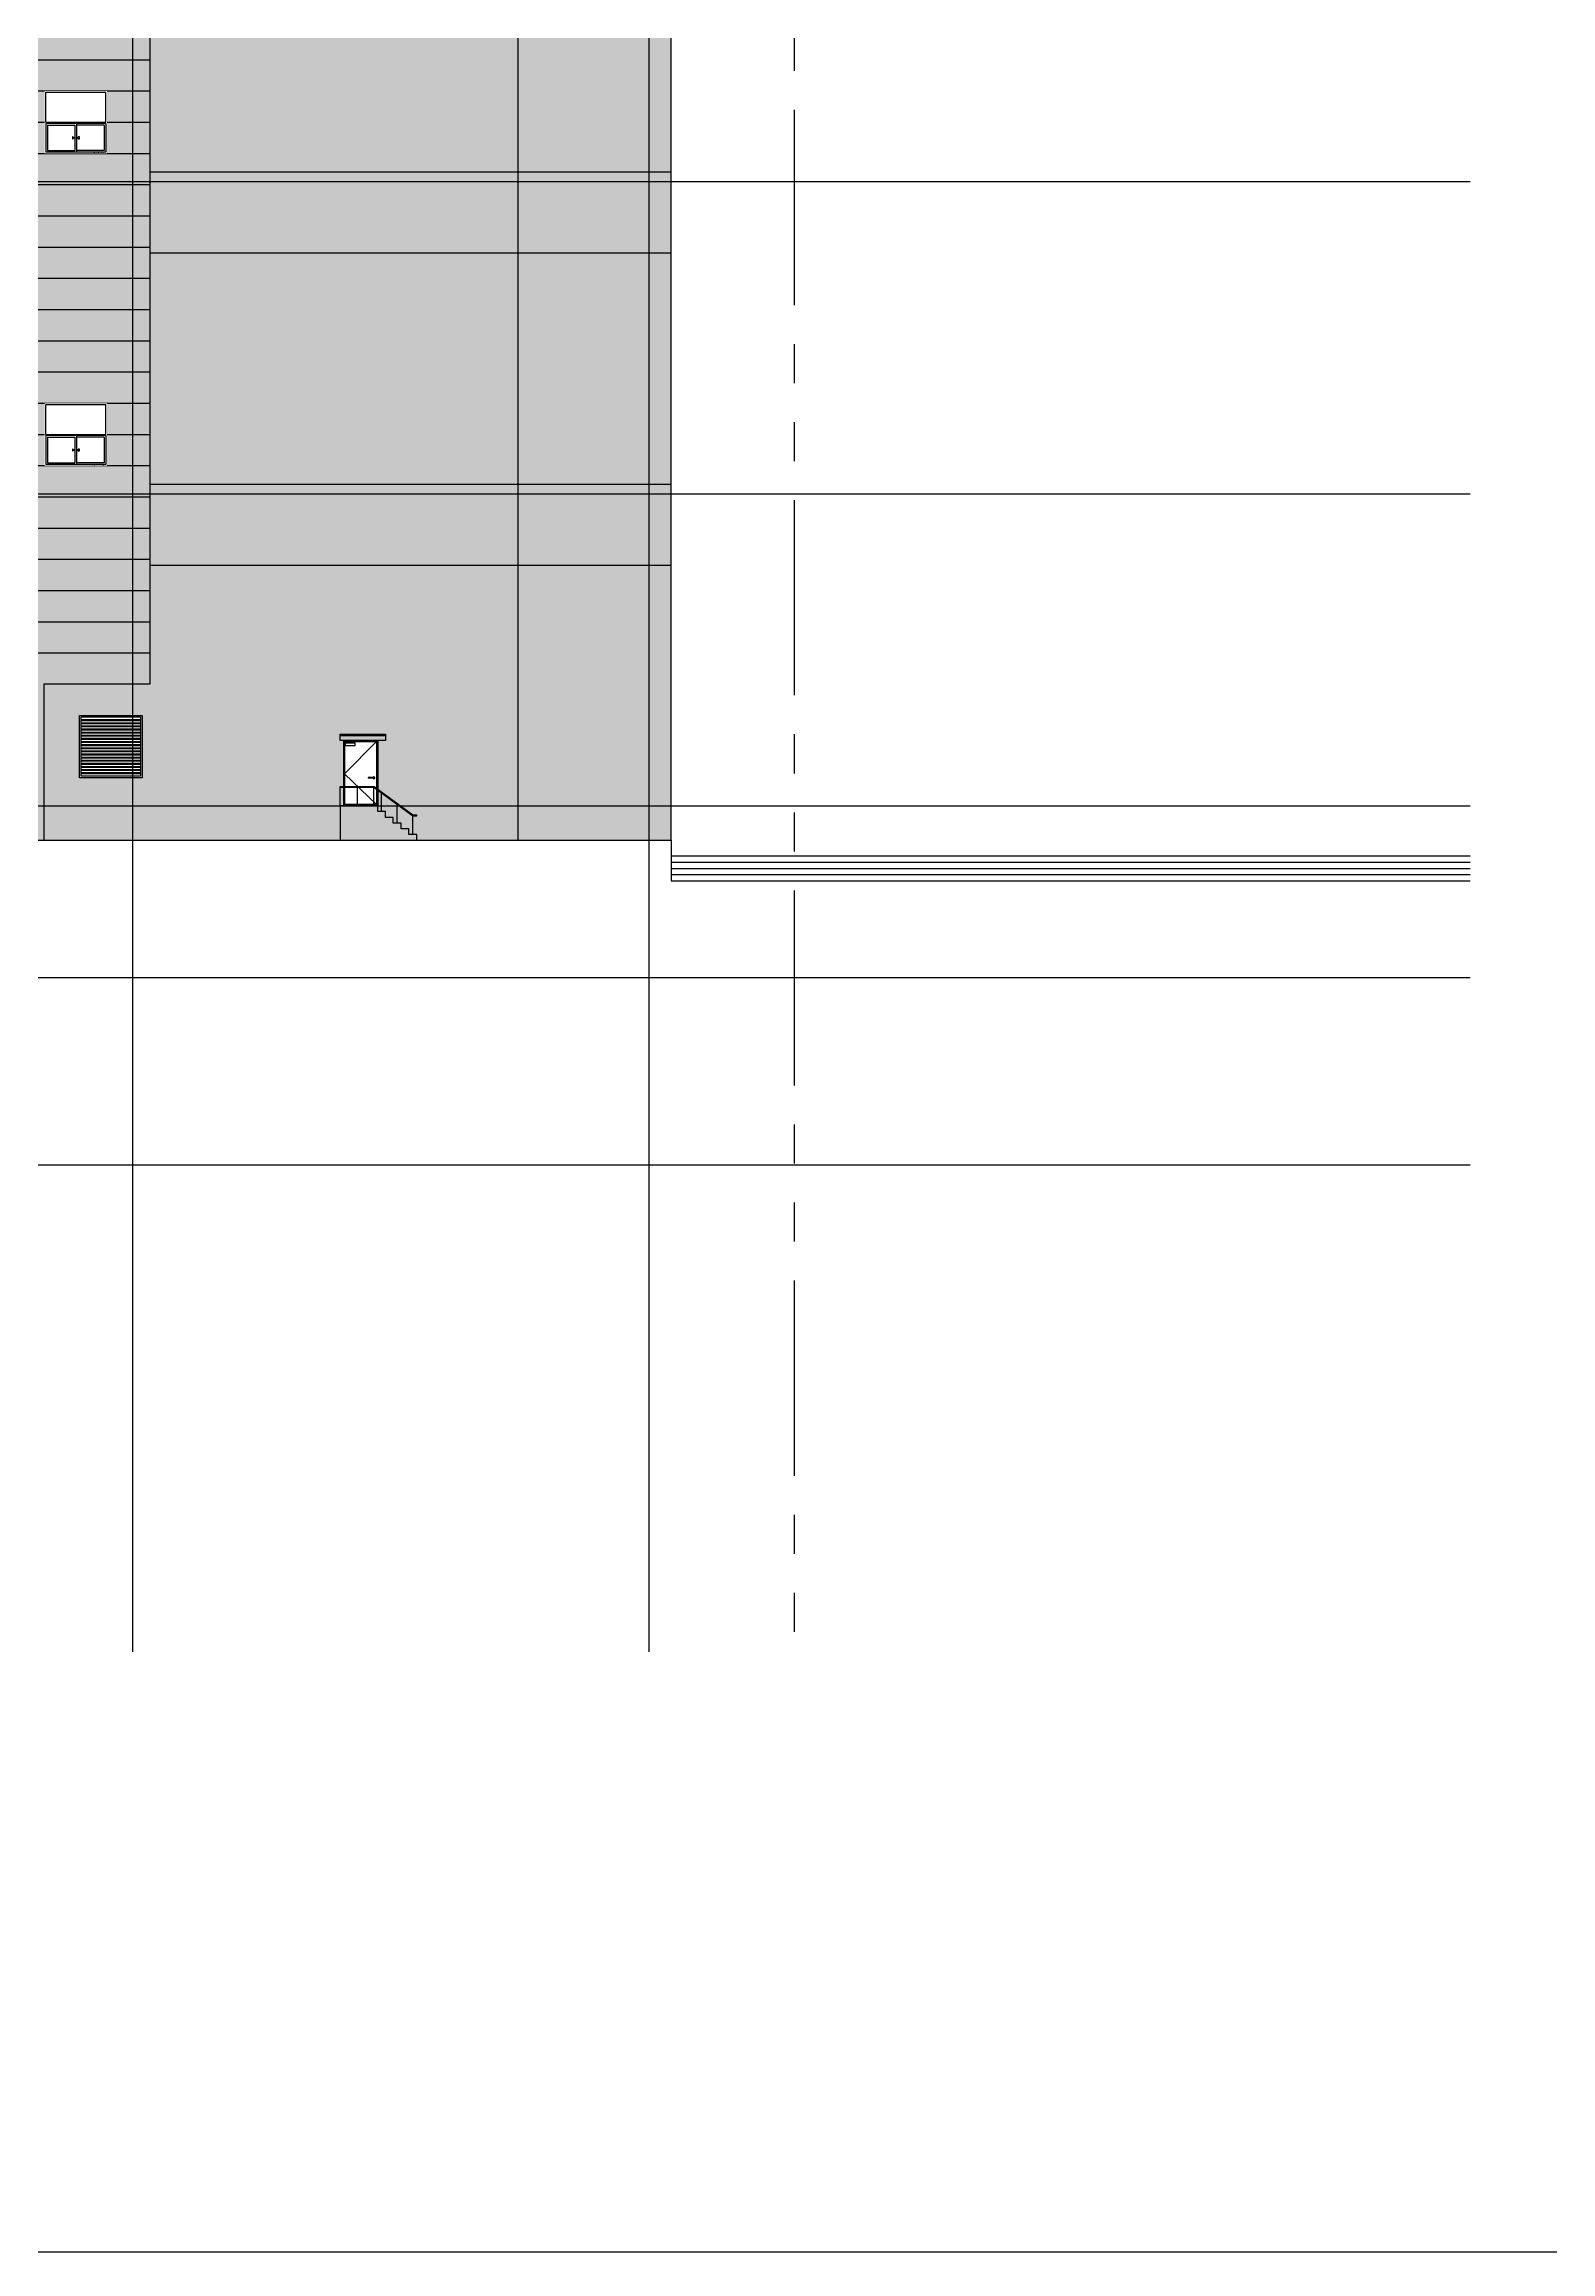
# Model space of a CAD drawing. Header units: millimetres. Extents: x 37653813 to 38677796, y 586285 to 874285.
# Drawn here: x 38305729 to 38354007, y 730327 to 801042 of the extents above; entities that cross this region are included whole.
import ezdxf

# ---------------------------------------------------------------- set-up
doc = ezdxf.new("R2010")
doc.units = ezdxf.units.MM
doc.header["$LTSCALE"] = 1000
doc.header["$MEASUREMENT"] = 0
for name, pattern in [('-HID', [2.5, 1.5, -1]), ('CEN', [62, 60, -1, 0, -1]), ('PHANTOM2', [1.25, 0.625, -0.125, 0.125, -0.125, 0.125, -0.125])]:
    doc.linetypes.add(name, pattern=pattern)
doc.layers.get('0').update_dxf_attribs({"linetype": 'CONTINUOUS'})
doc.layers.get('Defpoints').update_dxf_attribs({"color": 161, "linetype": 'CONTINUOUS'})
for name, color, linetype in [('cen', 1, 'CONTINUOUS'), ('center(창호)', 1, 'CEN'), ('CON', 2, 'CONTINUOUS'), ('DOOR', 4, 'CONTINUOUS'), ('DOOR-ELE', 252, 'CONTINUOUS'), ('ELE-1', 2, 'CONTINUOUS'), ('ELE-2', 3, 'CONTINUOUS'), ('ELE2', 3, 'CONTINUOUS'), ('ELE9', 9, 'CONTINUOUS'), ('HAT-253', 253, 'CONTINUOUS'), ('OPEN', 1, '-HID'), ('STAIR', 4, 'CONTINUOUS'), ('WID', 4, 'CONTINUOUS'), ('WIN-G', 252, 'CONTINUOUS'), ('WIPEOUT', 7, 'CONTINUOUS'), ('대지경계선', 4, 'PHANTOM2'), ('먹-(배면캐노피)', 10, 'CONTINUOUS'), ('먹-적색 14', 14, 'CONTINUOUS'), ('먹-회색 252', 252, 'CONTINUOUS'), ('먹-흰색 255', 255, 'CONTINUOUS')]:
    doc.layers.add(name, color=color, linetype=linetype)
doc.styles.add('나눔바른고딕', font='NanumBarunGothic.ttf')

# ---------------------------------------------------------------- blocks, each defined once
blk = doc.blocks.new('A$C796d04ea')
blk.add_wipeout([(1000, 2100), (1000, 0), (-100, 0), (-100, 2100)])
blk.add_wipeout([(-100, 2100), (1000, 2100), (1000, 0), (-100, 0)]).dxf.layer = 'WIPEOUT'
at = {"layer": 'center(창호)'}
for p, q in [((-20, 900), (70, 900)), ((25, 945), (25, 855))]:
    blk.add_line(p, q, dxfattribs=at)
at = {"layer": 'DOOR', "ltscale": 1000}
for p, q in [((-100, 2100), (-100, 0)), ((1000, 2100), (-100, 2100)), ((-60, 2060), (-60, 0)), ((960, 2060), (-60, 2060)), ((960, 2060), (960, 0)), ((1000, 2100), (1000, 0)), ((-60, 40), (960, 40)), ((-100, 0), (1000, 0))]:
    blk.add_line(p, q, dxfattribs=at)
blk.add_circle((25, 900), 30, dxfattribs=at)
at = {"layer": 'DOOR-ELE', "ltscale": 1000}
for p, q in [((51, 915), (200, 915)), ((51, 885), (200, 885)), ((150, 915), (150, 885)), ((200, 915), (200, 885))]:
    blk.add_line(p, q, dxfattribs=at)
for points in [[(930, 2025), (630, 2025), (630, 1925), (930, 1925)], [(960, 1780), (950, 1780), (950, 1880), (960, 1880)], [(960, 200), (950, 200), (950, 300), (960, 300)]]:
    blk.add_lwpolyline(points, close=True, dxfattribs=at)
at = {"layer": 'OPEN', "ltscale": 700}
for p, q in [((-60, 2060), (960, 1030)), ((960, 1030), (-60, 40))]:
    blk.add_line(p, q, dxfattribs=at)
blk = doc.blocks.new('ASFDAWE')
at = {"layer": '먹-(배면캐노피)', "ltscale": 0.1}
h = blk.add_hatch(color=256, dxfattribs=at)
h.dxf.hatch_style = 1
h.paths.add_polyline_path([(2450, 0), (2450, 183), (2200, 183), (2200, 367), (1950, 367), (1950, 550), (1700, 550), (1700, 733), (1450, 733), (1450, 917), (1200, 917), (1200, 1100), (0, 1100), (0, 0)])
at = {"layer": 'ELE9', "ltscale": 0.1}
for p, q in [((0, 1700), (0, 1725)), ((2325, 783), (2450, 783)), ((2450, 783), (2450, 814))]:
    blk.add_line(p, q, dxfattribs=at)
at = {"layer": 'ELE9', "ltscale": 1000}
for p, q in [((0, 1100), (0, 1700)), ((550, 1100), (550, 1700)), ((1075, 1100), (1075, 1700)), ((1325, 917), (1325, 1517)), ((1825, 550), (1825, 1150)), ((2325, 183), (2325, 783))]:
    blk.add_line(p, q, dxfattribs=at)
at = {"layer": 'ELE9', "ltscale": 0.1}
for points in [[(0, 1725), (1083, 1725), (2325, 814), (2450, 814)], [(0, 1700), (1075, 1700), (2325, 783)]]:
    blk.add_lwpolyline(points, dxfattribs=at)
at = {"layer": 'STAIR', "ltscale": 0.1}
blk.add_lwpolyline([(2450, 0), (2450, 183), (2200, 183), (2200, 367), (1950, 367), (1950, 550), (1700, 550), (1700, 733), (1450, 733), (1450, 917), (1200, 917), (1200, 1100), (0, 1100), (0, 0), (2450, 0)], dxfattribs=at)
blk = doc.blocks.new('2000X2000 AGW')
blk.add_wipeout([(0, 2000), (2000, 2000), (2000, 0), (0, 0)]).dxf.layer = 'WIPEOUT'
at = {"layer": 'DOOR-ELE', "ltscale": 1000}
for p, q in [((50, 1865), (1950, 1865)), ((50, 1865), (1950, 1865)), ((50, 1852.5), (1950, 1852.5)), ((50, 1852.5), (1950, 1852.5)), ((50, 1840), (1950, 1840)), ((50, 1840), (1950, 1840)), ((50, 1765), (1950, 1765)), ((50, 1765), (1950, 1765)), ((50, 1752.5), (1950, 1752.5)), ((50, 1752.5), (1950, 1752.5)), ((50, 1740), (1950, 1740)), ((50, 1740), (1950, 1740)), ((50, 1665), (1950, 1665)), ((50, 1665), (1950, 1665)), ((50, 1652.5), (1950, 1652.5)), ((50, 1652.5), (1950, 1652.5)), ((50, 1640), (1950, 1640)), ((50, 1640), (1950, 1640)), ((50, 1565), (1950, 1565)), ((50, 1565), (1950, 1565)), ((50, 1552.5), (1950, 1552.5)), ((50, 1552.5), (1950, 1552.5)), ((50, 1540), (1950, 1540)), ((50, 1540), (1950, 1540)), ((50, 1465), (1950, 1465)), ((50, 1465), (1950, 1465)), ((50, 1452.5), (1950, 1452.5)), ((50, 1452.5), (1950, 1452.5)), ((50, 1440), (1950, 1440)), ((50, 1440), (1950, 1440)), ((50, 1365), (1950, 1365)), ((50, 1365), (1950, 1365)), ((50, 1352.5), (1950, 1352.5)), ((50, 1352.5), (1950, 1352.5)), ((50, 1340), (1950, 1340)), ((50, 1340), (1950, 1340)), ((50, 1265), (1950, 1265)), ((50, 1265), (1950, 1265)), ((50, 1252.5), (1950, 1252.5)), ((50, 1252.5), (1950, 1252.5)), ((50, 1240), (1950, 1240)), ((50, 1240), (1950, 1240)), ((50, 1165), (1950, 1165)), ((50, 1165), (1950, 1165)), ((50, 1152.5), (1950, 1152.5)), ((50, 1152.5), (1950, 1152.5)), ((50, 1140), (1950, 1140)), ((50, 1140), (1950, 1140)), ((50, 1065), (1950, 1065)), ((50, 1065), (1950, 1065)), ((50, 1052.5), (1950, 1052.5)), ((50, 1052.5), (1950, 1052.5)), ((50, 1040), (1950, 1040)), ((50, 1040), (1950, 1040)), ((50, 965), (1950, 965)), ((50, 965), (1950, 965)), ((50, 952.5), (1950, 952.5)), ((50, 952.5), (1950, 952.5)), ((50, 940), (1950, 940)), ((50, 940), (1950, 940)), ((50, 865), (1950, 865)), ((50, 865), (1950, 865)), ((50, 852.5), (1950, 852.5)), ((50, 852.5), (1950, 852.5)), ((50, 840), (1950, 840)), ((50, 840), (1950, 840)), ((50, 765), (1950, 765)), ((50, 765), (1950, 765)), ((50, 752.5), (1950, 752.5)), ((50, 752.5), (1950, 752.5)), ((50, 740), (1950, 740)), ((50, 740), (1950, 740)), ((50, 665), (1950, 665)), ((50, 665), (1950, 665)), ((50, 652.5), (1950, 652.5)), ((50, 652.5), (1950, 652.5)), ((50, 640), (1950, 640)), ((50, 640), (1950, 640)), ((50, 565), (1950, 565)), ((50, 565), (1950, 565)), ((50, 552.5), (1950, 552.5)), ((50, 552.5), (1950, 552.5)), ((50, 540), (1950, 540)), ((50, 540), (1950, 540)), ((50, 465), (1950, 465)), ((50, 465), (1950, 465)), ((50, 452.5), (1950, 452.5)), ((50, 452.5), (1950, 452.5)), ((50, 440), (1950, 440)), ((50, 440), (1950, 440)), ((50, 365), (1950, 365)), ((50, 365), (1950, 365)), ((50, 352.5), (1950, 352.5)), ((50, 352.5), (1950, 352.5)), ((50, 340), (1950, 340)), ((50, 340), (1950, 340)), ((50, 265), (1950, 265)), ((50, 265), (1950, 265)), ((50, 252.5), (1950, 252.5)), ((50, 252.5), (1950, 252.5)), ((50, 240), (1950, 240)), ((50, 240), (1950, 240)), ((50, 165), (1950, 165)), ((50, 165), (1950, 165)), ((50, 152.5), (1950, 152.5)), ((50, 152.5), (1950, 152.5)), ((50, 140), (1950, 140)), ((50, 140), (1950, 140))]:
    blk.add_line(p, q, dxfattribs=at)
at = {"layer": 'WID', "ltscale": 1000}
for points in [[(0, 2000), (2000, 2000), (2000, 0), (0, 0)], [(50, 1950), (1950, 1950), (1950, 50), (50, 50)]]:
    blk.add_lwpolyline(points, close=True, dxfattribs=at)
blk = doc.blocks.new('A$C7b43b290')
at = {"ltscale": 1000}
blk.add_wipeout([(94, 2010), (2094, 2010), (2094, 10), (94, 10)], dxfattribs=at).dxf.layer = 'WID'
at = {"layer": 'WID', "ltscale": 1000}
for p, q in [((134, 1970), (2054, 1970)), ((134, 1010), (134, 1970)), ((2054, 1010), (2054, 1970)), ((2054, 970), (134, 970)), ((134, 970), (134, 50)), ((1119, 970), (1119, 50)), ((2054, 970), (2054, 50)), ((2054, 50), (134, 50))]:
    blk.add_line(p, q, dxfattribs=at)
blk.add_lwpolyline([(134, 1010), (2054, 1010)], dxfattribs=at)
at = {"layer": 'WIN-G'}
for p, q in [((184, 920), (184, 100)), ((184, 920), (1069, 920)), ((1069, 920), (1069, 100)), ((2004, 920), (1119, 920)), ((2004, 920), (2004, 100)), ((184, 100), (1069, 100)), ((989, 550), (1039, 510)), ((989, 550), (989, 470)), ((1039, 510), (989, 470)), ((2004, 100), (1119, 100)), ((1199, 550), (1149, 510)), ((1149, 510), (1199, 470)), ((1199, 550), (1199, 470))]:
    blk.add_line(p, q, dxfattribs=at)
at = {"layer": 'Defpoints', "style": '나눔바른고딕'}
blk.add_text('AW(2.0X2.0)-미서기+FIX', height=25, dxfattribs=at).set_placement((1639, 20))
blk = doc.blocks.new('sdmklfsdfsdf')
at = {"layer": 'cen', "ltscale": 5}
for p, q in [((38172116, 796642), (38329335, 796642)), ((38172116, 786642), (38329335, 786642)), ((38172116, 776642), (38329335, 776642)), ((38172116, 771142), (38329335, 771142)), ((38172116, 765142), (38329335, 765142))]:
    blk.add_line(p, q, dxfattribs=at)

msp = doc.modelspace()

# ---------------------------------------------------------------- hatches: boundary and pattern name
at = {"layer": '먹-(배면캐노피)', "ltscale": 0.1}
h = msp.add_hatch(color=256, dxfattribs=at)
h.dxf.hatch_style = 1
h.paths.add_polyline_path([(38316666.3, 778892.5), (38315216.3, 778892.5), (38315216.3, 778742.5), (38316666.3, 778742.5)])
at = {"layer": '먹-적색 14', "ltscale": 0.1}
h = msp.add_hatch(dxfattribs=at)
h.set_pattern_fill('DOTS', color=256, scale=3000, angle=-1e-14)
h.paths.add_polyline_path([(38325816.3, 831692.5), (38320916.3, 831692.5), (38320916.3, 775542.5), (38325816.3, 775542.5)])
at = {"layer": '먹-회색 252', "ltscale": 0.1}
h = msp.add_hatch(dxfattribs=at)
h.set_pattern_fill('DOTS', color=256, scale=3000, angle=-1e-14)
h.paths.add_polyline_path([(38309116.3, 825542.5), (38309116.3, 780542.5), (38305716.3, 780542.5), (38305716.3, 775542.5), (38320916.3, 775542.5), (38320916.3, 831692.5), (38314716.3, 831692.5), (38314716.3, 825542.5)])
at = {"layer": '먹-흰색 255', "ltscale": 0.1}
h = msp.add_hatch(dxfattribs=at)
h.set_pattern_fill('DOTS', color=256, scale=3000, angle=-1e-14)
h.paths.add_polyline_path([(38232491.3, 780542.5), (38232491.3, 775542.5), (38305716.3, 775542.5), (38305716.3, 780542.5), (38309116.3, 780542.5), (38309116.3, 825542.5), (38314716.3, 825542.5), (38314716.3, 828142.5), (38231091.3, 828142.5), (38231091.3, 780542.5)])

# ---------------------------------------------------------------- linework, layer by layer
at = {"ltscale": 0.1}
for points in [[(38325816.3, 775542.5), (38325816.3, 774242.5)], [(38325816.3, 775042.5), (38351425.9, 775042.5)], [(38325816.3, 774842.5), (38351425.9, 774842.5)], [(38325816.3, 774642.5), (38351425.9, 774642.5)], [(38325816.3, 774442.5), (38351425.9, 774442.5)], [(38325816.3, 774242.5), (38351425.9, 774242.5)]]:
    msp.add_lwpolyline(points, dxfattribs=at)
at = {"layer": 'cen', "ltscale": 5}
msp.add_lwpolyline([(38325116.3, 749542.5), (38325116.3, 836435.4)], dxfattribs=at)
at = {"layer": 'Defpoints'}
msp.add_lwpolyline([(38076313.4, 730326.9), (38427313.4, 730326.9)], dxfattribs=at)
at = {"layer": 'ELE-1', "ltscale": 0.1}
msp.add_lwpolyline([(38207171.3, 763242.5), (38207171.3, 768342.5), (38209997.5, 768342.5), (38209997.5, 772942.5), (38211497.5, 772942.5), (38214647.5, 775542.5), (38325816.3, 775542.5)], dxfattribs=at)
at = {"layer": 'ELE-2', "ltscale": 0.1}
msp.add_lwpolyline([(38325816.3, 775542.5), (38325816.3, 831692.5), (38320916.3, 831692.5)], dxfattribs=at)
at = {"layer": 'HAT-253', "ltscale": 0.1}
for p, q in [((38325816.3, 796942.5), (38309116.3, 796942.5)), ((38325816.3, 794342.5), (38309116.3, 794342.5)), ((38325816.3, 786942.5), (38309116.3, 786942.5)), ((38325816.3, 784342.5), (38309116.3, 784342.5))]:
    msp.add_line(p, q, dxfattribs=at)
for points in [[(38224641.3, 800542.5), (38309116.3, 800542.5)], [(38224641.3, 799542.5), (38309116.3, 799542.5)], [(38224641.3, 798542.5), (38309116.3, 798542.5)], [(38224641.3, 797542.5), (38309116.3, 797542.5)], [(38224641.3, 796542.5), (38309116.3, 796542.5)], [(38224641.3, 795542.5), (38309116.3, 795542.5)], [(38224641.3, 794542.5), (38309116.3, 794542.5)], [(38224641.3, 793542.5), (38309116.3, 793542.5)], [(38224641.3, 792542.5), (38309116.3, 792542.5)], [(38224641.3, 791542.5), (38309116.3, 791542.5)], [(38224641.3, 790542.5), (38309116.3, 790542.5)], [(38224641.3, 789542.5), (38309116.3, 789542.5)], [(38224641.3, 788542.5), (38309116.3, 788542.5)], [(38224641.3, 787542.5), (38309116.3, 787542.5)], [(38224641.3, 786542.5), (38309116.3, 786542.5)], [(38224641.3, 785542.5), (38309116.3, 785542.5)], [(38224641.3, 784542.5), (38309116.3, 784542.5)], [(38224641.3, 783542.5), (38309116.3, 783542.5)], [(38224641.3, 782542.5), (38309116.3, 782542.5)], [(38224641.3, 781542.5), (38309116.3, 781542.5)]]:
    msp.add_lwpolyline(points, dxfattribs=at)
at = {"layer": '대지경계선', "ltscale": 10}
msp.add_lwpolyline([(38329766.3, 836435.4), (38329766.3, 749542.5)], dxfattribs=at)

# ---------------------------------------------------------------- next in the draw order: block references
at = {"ltscale": 0.1, "xscale": -1}
msp.add_blockref('A$C796d04ea', (38316316.3, 776642.5), dxfattribs=at)

# ---------------------------------------------------------------- next in the draw order: linework, layer by layer
at = {"layer": 'CON', "ltscale": 1000}
msp.add_lwpolyline([(38320916.3, 775542.5), (38320916.3, 831692.5), (38314716.3, 831692.5), (38314716.3, 825542.5), (38309116.3, 825542.5), (38309116.3, 780542.5), (38305716.3, 780542.5), (38305716.3, 775542.5)], dxfattribs=at)
at = {"layer": 'ELE2'}
msp.add_line((38315216.3, 778892.5), (38316666.3, 778892.5), dxfattribs=at)
msp.add_lwpolyline([(38315216.3, 778942.5), (38316666.3, 778942.5), (38316666.3, 778742.5), (38315216.3, 778742.5)], close=True, dxfattribs=at)

# ---------------------------------------------------------------- next in the draw order: block references
at = {"layer": 'ELE9'}
msp.add_blockref('ASFDAWE', (38315216.3, 775542.5), dxfattribs=at)

# ---------------------------------------------------------------- next in the draw order: block references
at = {"ltscale": 0.1}
for p in [(38305647.5, 797532), (38305647.5, 787532)]:
    msp.add_blockref('A$C7b43b290', p, dxfattribs=at)
msp.add_blockref('2000X2000 AGW', (38306866.3, 777542.5))

# ---------------------------------------------------------------- next in the draw order: linework, layer by layer
at = {"layer": 'cen', "ltscale": 5}
msp.add_lwpolyline([(38308566.3, 749542.5), (38308566.3, 836435.4)], dxfattribs=at)

# ---------------------------------------------------------------- next in the draw order: block references
msp.add_blockref('sdmklfsdfsdf', (22091, 0))

doc.saveas('drawing.dxf')
